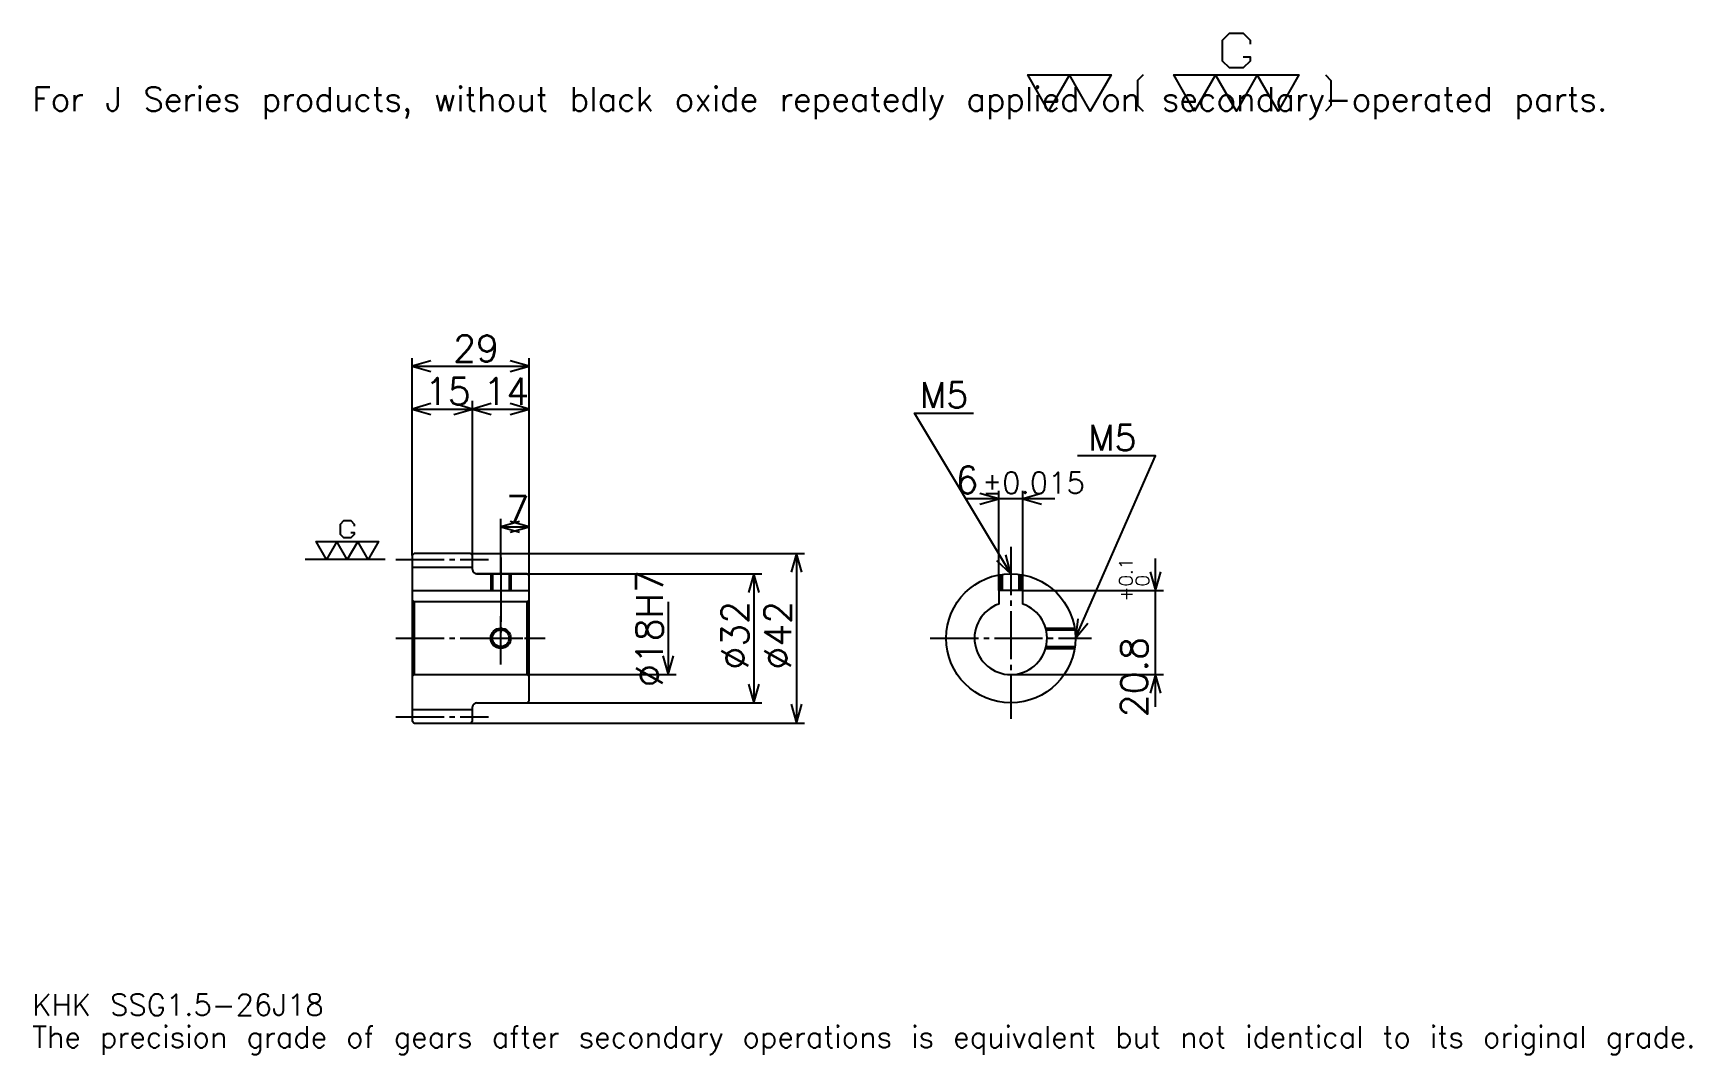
# Model space of a CAD drawing. Extents: x 13 to 425, y 5 to 258.
import ezdxf

# ---------------------------------------------------------------- set-up
doc = ezdxf.new("R2010")
doc.units = 0
doc.linetypes.add('DASHDOT', pattern=[15.913044, 11.934783, -1.326087, 1.326087, -1.326087])
doc.layers.get('0').update_dxf_attribs({"linetype": 'CONTINUOUS'})
doc.layers.add('DASHDOT', color=6, linetype='DASHDOT')
doc.styles.add('KANJI', font='TXT', dxfattribs={"bigfont": 'BIGFONT'})

msp = doc.modelspace()

# ---------------------------------------------------------------- linework, layer by layer
at = {"color": 5}
for p, q in [((107.41304, 129.07608), (107.41304, 177.478241)), ((136.41304, 129.07608), (136.41304, 177.478241)), ((107.41304, 175.48912), (136.41304, 175.48912)), ((107.41304, 164.880432), (122.41304, 164.880432)), ((122.41304, 129.07608), (122.41304, 166.869568)), ((122.41304, 164.880432), (136.41304, 164.880432)), ((252.847824, 119.876083), (252.847824, 144.630432)), ((258.847839, 119.876083), (258.847839, 144.630432)), ((266.804352, 142.641296), (244.891296, 142.641296)), ((129.41304, 129.07608), (129.41304, 137.695648)), ((129.41304, 135.706512), (136.41304, 135.706512)), ((107.41304, 128.57608), (107.41304, 129.07608)), ((121.91304, 129.07608), (136.41304, 129.07608)), ((122.41304, 128.57608), (122.41304, 129.07608)), ((129.41304, 124.07608), (129.41304, 129.07608)), ((129.41304, 124.07608), (129.41304, 129.07608)), ((136.41304, 129.07608), (204.706512, 129.07608)), ((136.41304, 123.57608), (136.41304, 129.07608)), ((202.717377, 129.07608), (202.717377, 87.07608)), ((291.739136, 91.11956), (291.739136, 127.832603)), ((123.41304, 124.07608), (136.41304, 124.07608)), ((136.41304, 124.07608), (194.097809, 124.07608)), ((192.108688, 124.07608), (192.108688, 92.07608)), ((258.847839, 119.876083), (293.728271, 119.876083)), ((170.891296, 117.07608), (170.891296, 99.07608)), ((136.41304, 99.07608), (172.880432, 99.07608)), ((255.847824, 99.07608), (293.728271, 99.07608)), ((123.41304, 92.07608), (136.41304, 92.07608)), ((136.41304, 92.07608), (194.097809, 92.07608)), ((121.91304, 87.07608), (136.41304, 87.07608)), ((136.41304, 87.07608), (204.706512, 87.07608))]:
    msp.add_line(p, q, dxfattribs=at)
at = {"color": 7}
msp.add_line((100.782608, 127.57608), (80.891296, 127.57608), dxfattribs=at)
at = {"color": 4}
for p, q in [((107.41304, 125.70108), (122.41304, 125.70108)), ((107.41304, 119.876083), (136.41304, 119.876083)), ((107.91304, 117.07608), (107.91304, 99.07608)), ((135.91304, 117.07608), (136.41304, 117.57608)), ((135.91304, 99.07608), (136.41304, 98.57608)), ((107.41304, 90.45108), (122.41304, 90.45108))]:
    msp.add_line(p, q, dxfattribs=at)
at = {"color": 7}
for points in [[(313.486938, 252.142166), (315.210846, 252.142166), (315.210846, 251.107819), (313.486938, 249.383911), (310.039124, 249.383911), (308.315186, 251.107819), (308.315186, 256.279572), (310.039124, 258.003479), (313.486938, 258.003479), (315.210846, 256.279572), (315.210846, 255.245209)], [(265.217377, 238.695648), (260.045624, 247.660004), (280.732605, 247.660004), (275.560852, 238.695648), (270.38913, 247.660004), (265.217377, 238.695648)], [(288.662598, 247.660004), (287.283478, 246.280869), (287.283478, 240.074783), (288.662598, 238.695648)], [(301.419556, 238.695648), (296.247803, 247.660004), (327.278259, 247.660004), (322.106506, 238.695648), (316.934753, 247.660004), (311.763031, 238.695648), (306.591278, 247.660004), (301.419556, 238.695648)], [(333.829102, 247.660004), (335.208252, 246.280869), (335.208252, 240.074783), (333.829102, 238.695648)], [(92.22934, 134.299347), (93.091301, 134.299347), (93.091301, 133.782166), (92.22934, 132.920212), (90.505432, 132.920212), (89.643478, 133.782166), (89.643478, 136.368042), (90.505432, 137.229996), (92.22934, 137.229996), (93.091301, 136.368042), (93.091301, 135.850861)], [(86.195648, 127.57608), (83.609779, 132.058258), (99.125, 132.058258), (96.539124, 127.57608), (93.953255, 132.058258), (91.367386, 127.57608), (88.781517, 132.058258), (86.195648, 127.57608)]]:
    msp.add_lwpolyline(points, dxfattribs=at)
at = {"color": 5}
for points in [[(112.054344, 176.815216), (107.41304, 175.48912), (112.054344, 174.163025)], [(131.771729, 174.163025), (136.41304, 175.48912), (131.771729, 176.815216)], [(112.054344, 166.206512), (107.41304, 164.880432), (112.054344, 163.554337)], [(117.771736, 163.554337), (122.41304, 164.880432), (117.771736, 166.206512)], [(127.054344, 166.206512), (122.41304, 164.880432), (127.054344, 163.554337)], [(131.771729, 163.554337), (136.41304, 164.880432), (131.771729, 166.206512)], [(255.847824, 124.07608), (231.978256, 163.858688), (246.565216, 163.858688)], [(271.847839, 108.07608), (291.739136, 153.25), (272.378235, 153.25)], [(248.206512, 141.315216), (252.847824, 142.641296), (248.206512, 143.967392)], [(263.489136, 143.967392), (258.847839, 142.641296), (263.489136, 141.315216)], [(134.054352, 137.032608), (129.41304, 135.706512), (134.054352, 134.380432)], [(131.771729, 134.380432), (136.41304, 135.706512), (131.771729, 137.032608)], [(204.043472, 124.434776), (202.717377, 129.07608), (201.391296, 124.434776)], [(252.322784, 127.373703), (255.847824, 124.07608), (254.597, 128.738235)], [(193.434784, 119.434776), (192.108688, 124.07608), (190.782593, 119.434776)], [(290.413025, 124.517387), (291.739136, 119.876083), (293.065186, 124.517387)], [(272.504578, 112.858223), (271.847839, 108.07608), (274.931854, 111.789421)], [(169.565216, 103.717384), (170.891296, 99.07608), (172.217377, 103.717384)], [(293.065186, 94.434776), (291.739136, 99.07608), (290.413025, 94.434776)], [(190.782593, 96.717384), (192.108688, 92.07608), (193.434784, 96.717384)], [(201.391296, 91.717384), (202.717377, 87.07608), (204.043472, 91.717384)]]:
    msp.add_lwpolyline(points, dxfattribs=at)
at = {"color": 4}
for points in [[(122.41304, 125.07608), (122.41304, 128.57608), (121.91304, 129.07608), (107.91304, 129.07608), (107.41304, 128.57608), (107.41304, 98.57608)], [(123.41304, 92.07608), (135.91304, 92.07608), (136.41304, 92.57608), (136.41304, 123.57608), (135.91304, 124.07608), (123.41304, 124.07608)], [(126.91304, 124.07608), (126.91304, 119.876083)], [(127.348038, 124.07608), (127.348038, 119.876083)], [(131.478043, 124.07608), (131.478043, 119.876083)], [(131.91304, 124.07608), (131.91304, 119.876083)], [(253.347824, 119.876083), (253.347824, 123.879562)], [(253.782822, 119.876083), (253.782822, 123.942261)], [(257.912842, 119.876083), (257.912842, 123.942261)], [(258.347839, 119.876083), (258.347839, 123.879562)], [(258.847839, 116.561363), (258.847839, 119.876083), (252.847824, 119.876083), (252.847824, 116.561363)], [(107.41304, 98.57608), (107.91304, 99.07608), (135.91304, 99.07608), (135.91304, 117.07608), (107.91304, 117.07608), (107.41304, 117.57608)], [(264.493652, 110.57608), (271.651306, 110.57608)], [(264.607727, 110.141083), (271.713989, 110.141083)], [(264.493652, 105.57608), (271.651306, 105.57608)], [(264.607727, 106.011078), (271.713989, 106.011078)], [(107.41304, 98.57608), (107.41304, 87.57608), (107.91304, 87.07608), (121.91304, 87.07608), (122.41304, 87.57608), (122.41304, 91.07608)]]:
    msp.add_lwpolyline(points, dxfattribs=at)
for centre, radius in [((255.847824, 108.07608), 16), ((129.41304, 108.07608), 2.065)]:
    msp.add_circle(centre, radius, dxfattribs=at)
at = {"color": 7}
msp.add_circle((129.41304, 108.07608), 2.5, dxfattribs=at)
at = {"color": 4}
for centre, radius, start, end in [((123.41304, 125.07608), 1, 180, 270), ((255.847824, 108.07608), 9, 109.47122094, 70.52877906), ((123.41304, 91.07608), 1, 90, 180)]:
    msp.add_arc(centre, radius, start, end, dxfattribs=at)
at = {"layer": 'DASHDOT', "color": 7}
for p, q in [((103.434776, 127.57608), (126.391296, 127.57608)), ((255.847824, 130.706512), (255.847824, 88.097824)), ((129.41304, 124.07608), (129.41304, 108.07608)), ((103.434776, 108.07608), (140.391296, 108.07608)), ((235.869568, 108.07608), (275.82608, 108.07608)), ((103.434776, 88.57608), (126.391296, 88.57608))]:
    msp.add_line(p, q, dxfattribs=at)
for points in [[(129.41304, 128.054337), (129.41304, 115.89782)], [(129.41304, 101.597816), (129.41304, 114.554344)], [(122.934776, 108.07608), (135.891296, 108.07608)]]:
    msp.add_lwpolyline(points, dxfattribs=at)

# ---------------------------------------------------------------- texts
at = {"color": 7, "style": 'KANJI'}
for s, height, p in [('For J Series products, without black oxide repeatedly applied on secondary-operated parts.', 5.967391, (13.26087, 238.695648)), ('29', 6.630435, (117.603256, 176.549988)), ('15', 6.630435, (110.603256, 165.941299)), ('14', 6.630435, (125.103256, 165.941299)), ('M5', 6.365218, (233.304352, 165.184784)), ('M5', 6.365218, (275.030426, 154.57608)), ('6', 6.630435, (242.161301, 143.967392)), ('%%p0.015', 5.304348, (248.724609, 143.967392)), ('7', 6.630435, (130.758148, 136.76738)), ('KHK SSG1.5-26J18', 5.304348, (13.26087, 14.586957)), ('The precision grade of gears after secondary operations is equivalent but not identical to its original grade.', 5.304348, (13.26087, 6.630435))]:
    msp.add_text(s, height=height, dxfattribs=at).set_placement(p)
for s, height, p in [('%%c18H7', 6.630435, (169.565216, 95.97554)), ('0.1', 3.315217, (286.036926, 120.902527)), ('+', 3.315217, (286.036926, 117.189484)), ('0', 3.315217, (290.147827, 120.902527)), ('%%c32', 6.630435, (190.782593, 100.285324)), ('%%c42', 6.630435, (201.391296, 100.285324)), ('20.8', 6.630435, (289.75, 88.490341))]:
    msp.add_text(s, height=height, rotation=90, dxfattribs=at).set_placement(p)

doc.saveas('drawing.dxf')
